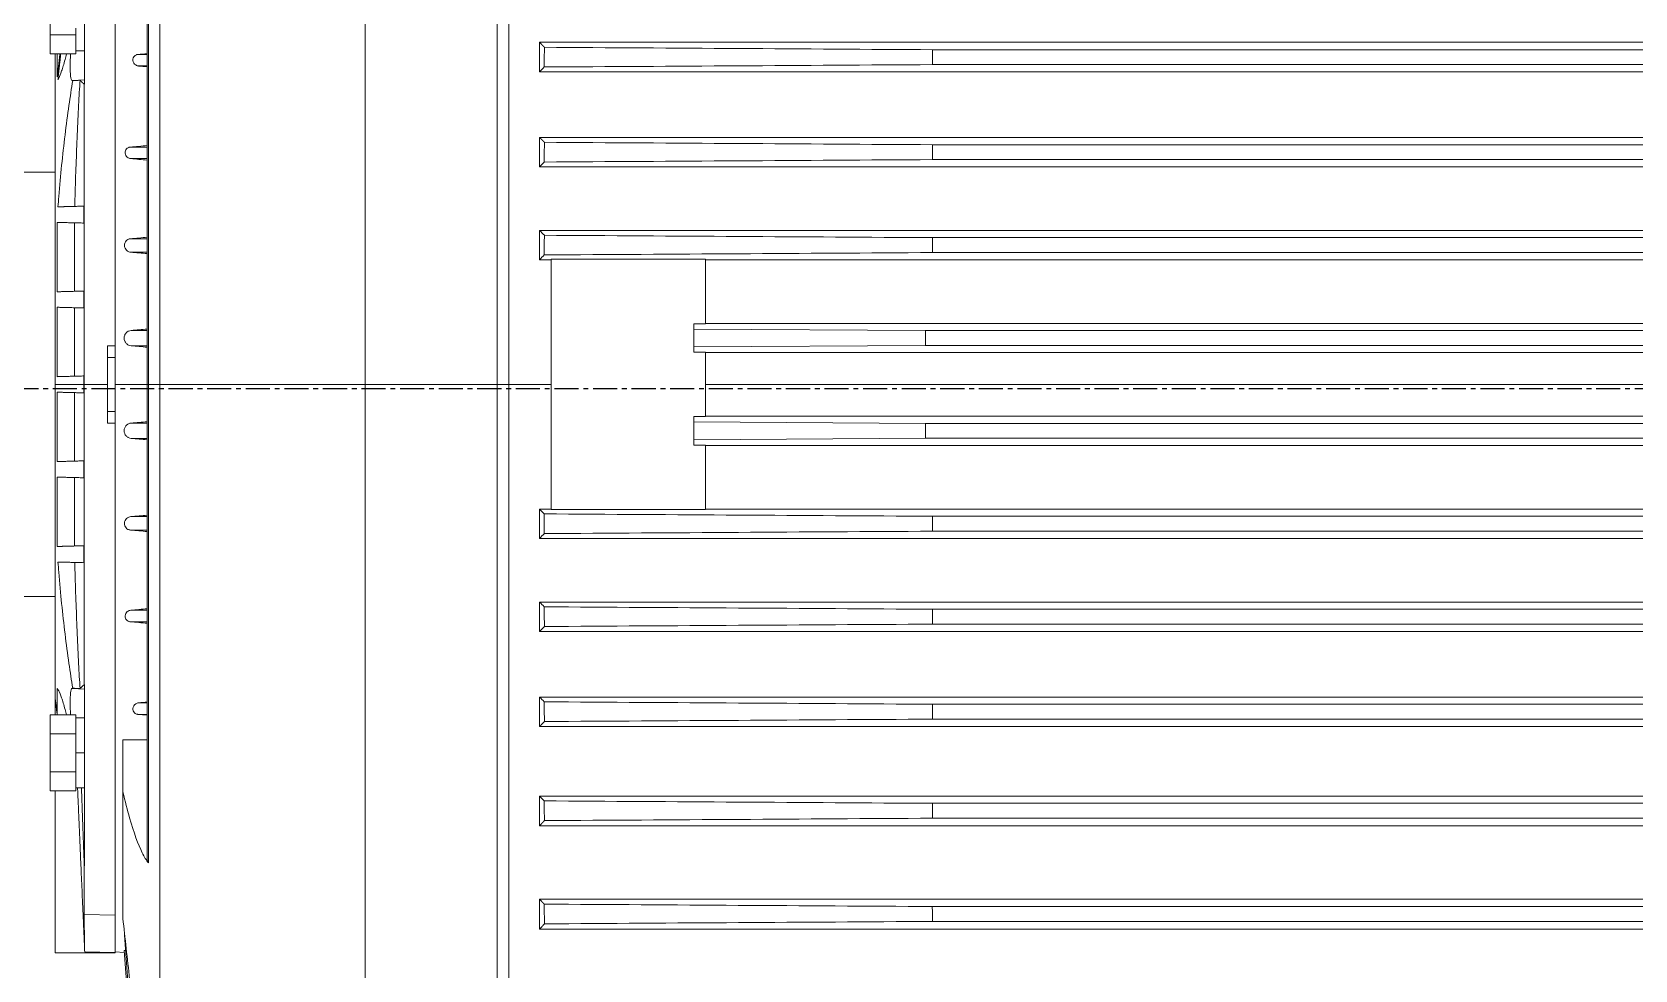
# Model space of a CAD drawing. Header units: millimetres. Extents: x -2122 to 22797, y 3569 to 89276.
# Drawn here: x 10683.4 to 11098.9, y 17540.6 to 17783.6 of the extents above; entities that cross this region are included whole.
import ezdxf

# ---------------------------------------------------------------- set-up
doc = ezdxf.new("R2010")
doc.units = ezdxf.units.MM
doc.header["$LTSCALE"] = 20
doc.linetypes.add('CENTER', pattern=[2, 1.25, -0.25, 0.25, -0.25])
doc.layers.add('IA-EJES', color=4, linetype='CENTER')
doc.layers.add('IA-TRAZ', color=8, linetype='Continuous', lineweight=5)

# ---------------------------------------------------------------- blocks, each defined once
blk = doc.blocks.new('A$C3179e9da')
at = {"color": 0, "linetype": 'Continuous', "lineweight": 0}
for p, q in [((-1223.51, -31630.05), (-1223.51, -31365.6)), ((-1226.66, -31401.31), (-1232.72, -31483.34)), ((-1226.48, -31406.2), (-1232.65, -31487.31)), ((-1170.25, -31630.05), (-1170.25, -31464.23)), ((-1136.06, -31630.05), (-1136.06, -31463.96)), ((-1133.06, -31463.96), (-1133.06, -31630.05)), ((-1235.06, -31482.8), (-1250.56, -31482.8)), ((-1250.56, -31524.78), (-1250.56, -31482.8)), ((-1242.95, -31483.06), (-1235.06, -31482.84)), ((-1235.06, -31482.84), (-1235.06, -31482.8)), ((-1235.06, -31483.05), (-1232.68, -31482.84)), ((-1235.06, -31482.84), (-1235.06, -31492.55)), ((-1125.06, -31496.67), (-1125.06, -31488.87)), ((-1125.06, -31488.87), (-291.06, -31488.87)), ((-1243.06, -31492.74), (-1235.06, -31492.55)), ((-1243.06, -31505.31), (-1243.06, -31492.74)), ((-1235.06, -31620.05), (-1235.06, -31492.55)), ((-1233.06, -31491.69), (-1233.06, -31524.49)), ((-1023.22, -31490.9), (-392.9, -31490.9)), ((-1125.06, -31496.67), (-291.06, -31496.67)), ((-1023.27, -31494.77), (-392.85, -31494.77)), ((-1243.01, -31505.31), (-1243.06, -31505.31)), ((-1243.01, -31505.31), (-1243.01, -31552.28)), ((-1226.45, -31630.05), (-1226.45, -31506.13)), ((-1226.73, -31630.05), (-1226.73, -31506.89)), ((-1125.06, -31523.39), (-1125.06, -31515.67)), ((-1125.06, -31515.67), (-291.06, -31515.67)), ((-1023.21, -31517.65), (-392.91, -31517.65)), ((-1023.25, -31521.51), (-392.87, -31521.51)), ((-1251.91, -31524.78), (-1245.21, -31524.78)), ((-1251.91, -31529.68), (-1251.91, -31524.78)), ((-1245.21, -31525.68), (-1245.21, -31524.78)), ((-1245.21, -31525.54), (-1243.01, -31525.54)), ((-1245.21, -31525.68), (-1245.21, -31528.78)), ((-1233.06, -31538), (-1233.06, -31524.49)), ((-1125.06, -31523.39), (-291.06, -31523.39)), ((-1251.91, -31529.68), (-1245.21, -31529.68)), ((-1251.91, -31539.5), (-1251.91, -31529.68)), ((-1245.21, -31529.68), (-1245.21, -31528.78)), ((-1245.21, -31531.48), (-1245.21, -31529.68)), ((-1245.21, -31531.48), (-1245.21, -31534.59)), ((-1245.21, -31534.59), (-1243.01, -31534.59)), ((-1245.21, -31534.59), (-1245.21, -31537.7)), ((-1251.91, -31539.5), (-1245.21, -31539.5)), ((-1251.91, -31544.41), (-1251.91, -31539.5)), ((-1245.21, -31539.5), (-1245.21, -31537.7)), ((-1245.21, -31540.4), (-1245.21, -31539.5)), ((-1245.21, -31540.4), (-1245.21, -31543.51)), ((-1245.21, -31544.41), (-1245.21, -31543.51)), ((-1245.21, -31543.64), (-1243.01, -31543.64)), ((-1125.06, -31549.04), (-1125.06, -31541.39)), ((-1125.06, -31541.39), (-291.06, -31541.39)), ((-1023.2, -31543.32), (-392.91, -31543.32)), ((-1251.91, -31544.41), (-1245.21, -31544.41)), ((-1250.56, -31548.47), (-1250.56, -31544.41)), ((-1250.05, -31551.22), (-1250.05, -31544.41)), ((-1226.73, -31544.56), (-1229.16, -31544.56)), ((-1226.73, -31547.54), (-1228.97, -31547.54)), ((-1023.24, -31547.18), (-392.88, -31547.18)), ((-1250.56, -31630.05), (-1250.56, -31548.47)), ((-1243.01, -31551.12), (-1246.22, -31551.28)), ((-1125.06, -31549.04), (-291.06, -31549.04)), ((-1243.06, -31630.05), (-1243.06, -31552.28)), ((-1243.06, -31552.28), (-1243.01, -31552.28)), ((-1226.73, -31568.56), (-1231.14, -31568.56)), ((-1125.06, -31573.65), (-1125.06, -31566.04)), ((-1125.06, -31566.04), (-291.06, -31566.04)), ((-1023.2, -31567.94), (-392.91, -31567.94)), ((-1226.73, -31571.54), (-1231.03, -31571.54)), ((-1023.23, -31571.8), (-392.89, -31571.8)), ((-1250.56, -31575.08), (-1276.06, -31575.08)), ((-1125.06, -31573.65), (-291.06, -31573.65)), ((-1243.13, -31588.25), (-1243.13, -31583.86)), ((-1250.05, -31606.04), (-1250.05, -31588.06)), ((-1245.56, -31605.92), (-1245.56, -31588.18)), ((-1226.73, -31592.31), (-1231.07, -31592.31)), ((-1125.06, -31597.73), (-1125.06, -31590.15)), ((-1125.06, -31590.15), (-291.06, -31590.15)), ((-1023.2, -31592.02), (-392.91, -31592.02)), ((-1226.73, -31595.79), (-1231, -31595.79)), ((-1122.06, -31597.6), (-1082.06, -31597.6)), ((-1122.06, -31662.5), (-1122.06, -31597.6)), ((-1082.06, -31597.6), (-1082.06, -31614.31)), ((-1023.22, -31595.88), (-392.9, -31595.88)), ((-1125.06, -31597.73), (-1122.06, -31597.73)), ((-1082.06, -31597.73), (-334.06, -31597.73)), ((-1243.13, -31610.25), (-1243.13, -31605.86)), ((-1250.05, -31628.04), (-1250.05, -31610.06)), ((-1245.56, -31627.92), (-1245.56, -31610.18)), ((-1082.06, -31614.23), (-334.06, -31614.23)), ((-1226.73, -31616.06), (-1230.9, -31616.06)), ((-1082.06, -31614.31), (-1085.06, -31614.31)), ((-1085.06, -31614.31), (-1085.06, -31615.72)), ((-1085.06, -31615.72), (-1025.06, -31616.09)), ((-1085.06, -31620.32), (-1085.06, -31615.72)), ((-1025.06, -31616.09), (-391.06, -31616.09)), ((-1025.06, -31616.09), (-1025.06, -31619.95)), ((-1237.06, -31630.05), (-1237.06, -31620.05)), ((-1237.06, -31620.05), (-1235.06, -31620.05)), ((-1235.06, -31630.05), (-1235.06, -31620.05)), ((-1226.73, -31620.04), (-1230.87, -31620.04)), ((-1025.06, -31619.95), (-1085.06, -31620.32)), ((-1085.06, -31620.32), (-1085.06, -31621.73)), ((-1085.06, -31621.73), (-1082.06, -31621.73)), ((-1082.06, -31621.73), (-1082.06, -31638.37)), ((-1082.06, -31621.8), (-334.06, -31621.8)), ((-1025.06, -31619.95), (-391.06, -31619.95)), ((-1237.06, -31623.05), (-1235.06, -31623.05)), ((-1250.56, -31715.69), (-1250.56, -31630.05)), ((-1250.56, -31630.05), (-1243.13, -31630.05)), ((-1243.13, -31630.05), (-1243.13, -31627.86)), ((-1243.13, -31630.05), (-1243.06, -31630.05)), ((-1243.13, -31632.25), (-1243.13, -31630.05)), ((-1243.06, -31630.05), (-1237.06, -31630.05)), ((-1243.06, -31707.82), (-1243.06, -31630.05)), ((-1237.06, -31640.05), (-1237.06, -31630.05)), ((-1235.06, -31640.05), (-1235.06, -31630.05)), ((-1235.06, -31630.05), (-1226.73, -31630.05)), ((-1226.45, -31630.05), (-1226.73, -31630.05)), ((-1226.73, -31753.21), (-1226.73, -31630.05)), ((-1226.45, -31630.05), (-1223.51, -31630.05)), ((-1226.45, -31753.97), (-1226.45, -31630.05)), ((-1170.25, -31630.05), (-1223.51, -31630.05)), ((-1223.51, -31749.28), (-1223.51, -31630.05)), ((-1170.25, -31630.05), (-1136.06, -31630.05)), ((-1170.25, -31795.87), (-1170.25, -31630.05)), ((-1133.06, -31630.05), (-1136.06, -31630.05)), ((-1136.06, -31743.32), (-1136.06, -31630.05)), ((-1133.06, -31630.05), (-1122.06, -31630.05)), ((-1133.06, -31630.05), (-1133.06, -31742.37)), ((-1082.06, -31630.05), (-334.06, -31630.05)), ((-1250.05, -31650.04), (-1250.05, -31632.06)), ((-1245.56, -31649.92), (-1245.56, -31632.18)), ((-1237.06, -31637.05), (-1235.06, -31637.05)), ((-1082.06, -31638.37), (-1085.06, -31638.37)), ((-1085.06, -31638.37), (-1085.06, -31639.78)), ((-1082.06, -31638.3), (-334.06, -31638.3)), ((-1235.06, -31640.05), (-1237.06, -31640.05)), ((-1235.06, -31777.26), (-1235.06, -31640.05)), ((-1226.73, -31640.06), (-1230.87, -31640.06)), ((-1085.06, -31639.78), (-1025.06, -31640.15)), ((-1085.06, -31644.38), (-1085.06, -31639.78)), ((-1025.06, -31640.15), (-391.06, -31640.15)), ((-1025.06, -31640.15), (-1025.06, -31644.01)), ((-1226.73, -31644.04), (-1230.9, -31644.04)), ((-1025.06, -31644.01), (-1085.06, -31644.38)), ((-1085.06, -31644.38), (-1085.06, -31645.79)), ((-1085.06, -31645.79), (-1082.06, -31645.79)), ((-1082.06, -31645.79), (-1082.06, -31662.5)), ((-1082.06, -31645.87), (-334.06, -31645.87)), ((-1025.06, -31644.01), (-391.06, -31644.01)), ((-1243.13, -31654.25), (-1243.13, -31649.86)), ((-1250.05, -31672.04), (-1250.05, -31654.06)), ((-1245.56, -31671.92), (-1245.56, -31654.18)), ((-1125.06, -31669.95), (-1125.06, -31662.37)), ((-1125.06, -31662.37), (-1122.06, -31662.37)), ((-1082.06, -31662.5), (-1122.06, -31662.5)), ((-1082.06, -31662.37), (-334.06, -31662.37)), ((-1226.73, -31667.79), (-1231.07, -31667.79)), ((-1226.73, -31664.31), (-1231, -31664.31)), ((-1023.22, -31664.22), (-392.9, -31664.22)), ((-1023.2, -31668.08), (-392.91, -31668.08)), ((-1243.13, -31676.25), (-1243.13, -31671.86)), ((-1125.06, -31669.95), (-291.06, -31669.95)), ((-1250.56, -31685.03), (-1276.06, -31685.03)), ((-1226.73, -31688.56), (-1231.03, -31688.56)), ((-1125.06, -31694.06), (-1125.06, -31686.45)), ((-1125.06, -31686.45), (-291.06, -31686.45)), ((-1023.23, -31688.3), (-392.89, -31688.3)), ((-1226.73, -31691.54), (-1231.14, -31691.54)), ((-1023.2, -31692.16), (-392.91, -31692.16)), ((-1125.06, -31694.06), (-291.06, -31694.06)), ((-1250.05, -31715.69), (-1250.05, -31709.76)), ((-1243.01, -31708.98), (-1246.22, -31708.82)), ((-1243.01, -31707.82), (-1243.06, -31707.82)), ((-1243.01, -31754.79), (-1243.01, -31707.82)), ((-1226.73, -31712.56), (-1228.97, -31712.56)), ((-1125.06, -31718.71), (-1125.06, -31711.06)), ((-1125.06, -31711.06), (-291.06, -31711.06)), ((-1023.24, -31712.92), (-392.88, -31712.92)), ((-1251.91, -31715.69), (-1245.21, -31715.69)), ((-1251.91, -31720.6), (-1251.91, -31715.69)), ((-1245.21, -31716.6), (-1245.21, -31715.69)), ((-1245.21, -31716.46), (-1243.01, -31716.46)), ((-1245.21, -31716.6), (-1245.21, -31719.7)), ((-1226.73, -31715.54), (-1229.16, -31715.54)), ((-1023.21, -31716.78), (-392.91, -31716.78)), ((-1251.91, -31720.6), (-1245.21, -31720.6)), ((-1251.91, -31730.42), (-1251.91, -31720.6)), ((-1245.21, -31720.6), (-1245.21, -31719.7)), ((-1245.21, -31722.4), (-1245.21, -31720.6)), ((-1125.06, -31718.71), (-291.06, -31718.71))]:
    blk.add_line(p, q, dxfattribs=at)
at = {"color": 0, "linetype": 'Continuous', "lineweight": 0, "extrusion": (0, 0, -1)}
for centre, major_axis, ratio, start_param, end_param in [((-1372.3, -31683.65), (-1755.56, -25.22), 0.082075, 1.651372, 1.654991), ((8360.2, -31630.5), (-0.73, 9855.88), 0.962278, -1.567275, -1.566758), ((8360.11, -31629.6), (0.73, 9855.77), 0.962279, -1.574835, -1.574317), ((-173.12, -31539.14), (-8105.15, -709.11), 0.007023, -1.439821, -1.439286), ((-444.33, -31606.19), (-4894.98, -428.26), 0.007747, -1.409593, -1.409129)]:
    blk.add_ellipse(centre, major_axis=major_axis, ratio=ratio, start_param=start_param, end_param=end_param, dxfattribs=at)
at = {"color": 0, "linetype": 'Continuous', "lineweight": 0}
for centre, major_axis, ratio, start_param, end_param in [((-444.33, -31653.91), (-4894.98, 428.26), 0.007747, -1.409593, -1.409129), ((912.46, -31431.26), (-2167.86, -113.68), 0.034852, 0.090211, 0.091044), ((-1701.63, -31786.51), (-6063.69, -317.98), 0.034852, -1.648139, -1.647826), ((-173.12, -31720.96), (-8105.15, 709.11), 0.007023, -1.439821, -1.439286), ((912.46, -31828.84), (-2167.86, 113.68), 0.034852, -0.091044, -0.090211), ((-1701.63, -31473.59), (6063.69, -317.98), 0.034852, -1.493767, -1.493454)]:
    blk.add_ellipse(centre, major_axis=major_axis, ratio=ratio, start_param=start_param, end_param=end_param, dxfattribs=at)
for points, knots in [([(-1233.06, -31491.69), (-1232.47, -31486.55), (-1231.89, -31481.28), (-1230.19, -31465.66), (-1229.1, -31455.07), (-1227.5, -31439.03), (-1226.97, -31433.57), (-1226.45, -31428.17)], [-98.866747, -98.866747, -98.866747, -98.866747, -97.259392, -97.259392, -94.180807, -94.180807, -92.594699, -92.594699, -92.594699, -92.594699]), ([(-1232.72, -31483.34), (-1232.72, -31483.36), (-1232.68, -31483.37), (-1232.52, -31483.39), (-1232.44, -31483.4), (-1232.35, -31483.4)], [0.3006018, 0.3006018, 0.3006018, 0.3006018, 0.3763462, 0.3763462, 0.4259566, 0.4259566, 0.4259566, 0.4259566]), ([(-1123.79, -31490.28), (-1107.03, -31490.39), (-1090.27, -31490.49), (-1056.74, -31490.7), (-1039.98, -31490.8), (-1023.22, -31490.9)], [0, 0, 0, 0, 5.106769, 5.106769, 10.213538, 10.213538, 10.213538, 10.213538]), ([(-1023.27, -31494.77), (-1040.04, -31494.87), (-1056.8, -31494.97), (-1090.33, -31495.18), (-1107.1, -31495.28), (-1123.86, -31495.39)], [0.000006, 0.000006, 0.000006, 0.000006, 5.10734, 5.10734, 10.214723, 10.214723, 10.214723, 10.214723]), ([(-1226.45, -31506.13), (-1226.97, -31506.76), (-1227.5, -31507.61), (-1229.1, -31510.83), (-1230.19, -31513.86), (-1231.89, -31519.77), (-1232.47, -31522.03), (-1233.06, -31524.49)], [-16.425572, -16.425572, -16.425572, -16.425572, -14.839465, -14.839465, -11.76088, -11.76088, -10.153525, -10.153525, -10.153525, -10.153525]), ([(-1226.73, -31506.89), (-1226.73, -31506.7), (-1226.69, -31506.52), (-1226.56, -31506.28), (-1226.51, -31506.2), (-1226.45, -31506.13)], [-8.4750219, -8.4750219, -8.4750219, -8.4750219, -8.0930521, -8.0930521, -7.9028118, -7.9028118, -7.9028118, -7.9028118]), ([(-1123.8, -31517.03), (-1107.03, -31517.13), (-1090.27, -31517.24), (-1056.74, -31517.44), (-1039.97, -31517.55), (-1023.21, -31517.65)], [0, 0, 0, 0, 5.107404, 5.107404, 10.214808, 10.214808, 10.214808, 10.214808]), ([(-1023.25, -31521.51), (-1040.02, -31521.62), (-1056.79, -31521.72), (-1090.32, -31521.93), (-1107.09, -31522.03), (-1123.86, -31522.13)], [0.000006, 0.000006, 0.000006, 0.000006, 5.107832, 5.107832, 10.21571, 10.21571, 10.21571, 10.21571]), ([(-1123.81, -31542.7), (-1107.04, -31542.8), (-1090.27, -31542.91), (-1056.74, -31543.11), (-1039.97, -31543.22), (-1023.2, -31543.32)], [0, 0, 0, 0, 5.107914, 5.107914, 10.215827, 10.215827, 10.215827, 10.215827]), ([(-1247.67, -31544.41), (-1247.8, -31544.92), (-1247.92, -31545.4), (-1248.36, -31547.05), (-1248.66, -31548.05), (-1249.18, -31549.6), (-1249.44, -31550.23), (-1249.81, -31550.91), (-1249.93, -31551.1), (-1250.05, -31551.22)], [2.147866, 2.147866, 2.147866, 2.147866, 2.454645, 2.454645, 3.27286, 3.27286, 4.082567, 4.082567, 4.559421, 4.559421, 4.559421, 4.559421]), ([(-1246.63, -31544.41), (-1246.68, -31545.55), (-1246.71, -31546.59), (-1246.71, -31548.54), (-1246.67, -31549.5), (-1246.51, -31550.83), (-1246.39, -31551.2), (-1246.24, -31551.28), (-1246.23, -31551.28), (-1246.22, -31551.28)], [-2.216124, -2.216124, -2.216124, -2.216124, -1.849353, -1.849353, -1.38835, -1.38835, -0.927348, -0.927348, -0.900327, -0.900327, -0.900327, -0.900327]), ([(-1228.97, -31547.54), (-1229.09, -31547.53), (-1229.22, -31547.51), (-1229.48, -31547.42), (-1229.61, -31547.35), (-1229.93, -31547.14), (-1230.09, -31546.97), (-1230.33, -31546.58), (-1230.41, -31546.35), (-1230.46, -31545.9), (-1230.44, -31545.67), (-1230.29, -31545.28), (-1230.19, -31545.11), (-1229.94, -31544.86), (-1229.81, -31544.77), (-1229.58, -31544.65), (-1229.49, -31544.62), (-1229.32, -31544.58), (-1229.24, -31544.56), (-1229.16, -31544.56)], [0, 0, 0, 0, 0.038261, 0.038261, 0.0869695, 0.0869695, 0.1644445, 0.1644445, 0.2497114, 0.2497114, 0.3314216, 0.3314216, 0.39639, 0.39639, 0.44705, 0.44705, 0.4755855, 0.4755855, 0.5004736, 0.5004736, 0.5004736, 0.5004736]), ([(-1023.24, -31547.18), (-1040.01, -31547.29), (-1056.77, -31547.39), (-1090.31, -31547.6), (-1107.08, -31547.7), (-1123.85, -31547.8)], [0.000006, 0.000006, 0.000006, 0.000006, 5.10817, 5.10817, 10.216389, 10.216389, 10.216389, 10.216389]), ([(-1249.88, -31584.03), (-1249.81, -31583.15), (-1249.74, -31582.27), (-1249.44, -31578.57), (-1249.18, -31575.84), (-1248.66, -31570.66), (-1248.36, -31568.01), (-1247.72, -31562.79), (-1247.38, -31560.22), (-1246.71, -31555.51), (-1246.38, -31553.35), (-1246.06, -31551.34)], [8.690281, 8.690281, 8.690281, 8.690281, 8.940806, 8.940806, 9.750513, 9.750513, 10.568728, 10.568728, 11.386943, 11.386943, 12.141984, 12.141984, 12.141984, 12.141984]), ([(-1245.53, -31583.92), (-1245.5, -31583.04), (-1245.48, -31582.16), (-1245.37, -31578.46), (-1245.28, -31575.71), (-1245.09, -31570.53), (-1244.98, -31567.89), (-1244.76, -31562.68), (-1244.64, -31560.12), (-1244.4, -31555.42), (-1244.28, -31553.26), (-1244.16, -31551.24)], [8.673313, 8.673313, 8.673313, 8.673313, 8.92217, 8.92217, 9.73294, 9.73294, 10.544635, 10.544635, 11.35633, 11.35633, 12.107307, 12.107307, 12.107307, 12.107307]), ([(-1231.03, -31571.54), (-1231.18, -31571.53), (-1231.31, -31571.5), (-1231.62, -31571.39), (-1231.77, -31571.3), (-1232.06, -31571.05), (-1232.2, -31570.88), (-1232.39, -31570.51), (-1232.45, -31570.31), (-1232.48, -31569.89), (-1232.45, -31569.68), (-1232.31, -31569.31), (-1232.21, -31569.15), (-1231.97, -31568.89), (-1231.84, -31568.79), (-1231.59, -31568.67), (-1231.5, -31568.63), (-1231.32, -31568.58), (-1231.23, -31568.56), (-1231.14, -31568.56)], [0, 0, 0, 0, 0.0435568, 0.0435568, 0.0990653, 0.0990653, 0.1659121, 0.1659121, 0.2351603, 0.2351603, 0.3034558, 0.3034558, 0.3624167, 0.3624167, 0.4136599, 0.4136599, 0.4443515, 0.4443515, 0.4709929, 0.4709929, 0.4709929, 0.4709929]), ([(-1123.81, -31567.32), (-1107.04, -31567.42), (-1090.28, -31567.53), (-1056.74, -31567.73), (-1039.97, -31567.84), (-1023.2, -31567.94)], [0, 0, 0, 0, 5.108258, 5.108258, 10.216517, 10.216517, 10.216517, 10.216517]), ([(-1023.23, -31571.8), (-1040, -31571.9), (-1056.77, -31572.01), (-1090.3, -31572.21), (-1107.07, -31572.32), (-1123.84, -31572.42)], [0.000006, 0.000006, 0.000006, 0.000006, 5.108381, 5.108381, 10.216814, 10.216814, 10.216814, 10.216814]), ([(-1231, -31595.79), (-1231.19, -31595.78), (-1231.38, -31595.73), (-1231.75, -31595.57), (-1231.94, -31595.45), (-1232.26, -31595.14), (-1232.39, -31594.96), (-1232.58, -31594.54), (-1232.64, -31594.31), (-1232.65, -31593.85), (-1232.62, -31593.62), (-1232.46, -31593.21), (-1232.35, -31593.02), (-1232.07, -31592.72), (-1231.91, -31592.59), (-1231.62, -31592.44), (-1231.5, -31592.4), (-1231.28, -31592.34), (-1231.18, -31592.32), (-1231.07, -31592.31)], [0, 0, 0, 0, 0.0570316, 0.0570316, 0.1239187, 0.1239187, 0.1942486, 0.1942486, 0.2658235, 0.2658235, 0.3367718, 0.3367718, 0.4019591, 0.4019591, 0.462686, 0.462686, 0.4996676, 0.4996676, 0.5316829, 0.5316829, 0.5316829, 0.5316829]), ([(-1123.82, -31591.4), (-1107.05, -31591.51), (-1090.28, -31591.61), (-1056.74, -31591.82), (-1039.97, -31591.92), (-1023.2, -31592.02)], [0, 0, 0, 0, 5.108496, 5.108496, 10.216992, 10.216992, 10.216992, 10.216992]), ([(-1023.22, -31595.88), (-1039.99, -31595.99), (-1056.76, -31596.09), (-1090.3, -31596.3), (-1107.07, -31596.4), (-1123.84, -31596.5)], [0.000007, 0.000007, 0.000007, 0.000007, 5.108587, 5.108587, 10.21723, 10.21723, 10.21723, 10.21723]), ([(-1230.87, -31620.04), (-1231.11, -31620.02), (-1231.35, -31619.96), (-1231.79, -31619.75), (-1231.99, -31619.61), (-1232.33, -31619.25), (-1232.47, -31619.04), (-1232.66, -31618.57), (-1232.72, -31618.32), (-1232.72, -31617.81), (-1232.68, -31617.55), (-1232.49, -31617.09), (-1232.36, -31616.88), (-1232.04, -31616.52), (-1231.85, -31616.38), (-1231.41, -31616.15), (-1231.15, -31616.08), (-1230.9, -31616.06)], [0, 0, 0, 0, 0.073254, 0.073254, 0.1466204, 0.1466204, 0.2220951, 0.2220951, 0.2993313, 0.2993313, 0.3763462, 0.3763462, 0.4499449, 0.4499449, 0.5209651, 0.5209651, 0.598949, 0.598949, 0.598949, 0.598949]), ([(-1230.87, -31640.06), (-1231.11, -31640.08), (-1231.35, -31640.14), (-1231.79, -31640.35), (-1231.99, -31640.5), (-1232.33, -31640.85), (-1232.47, -31641.06), (-1232.66, -31641.53), (-1232.72, -31641.78), (-1232.72, -31642.29), (-1232.68, -31642.55), (-1232.49, -31643.01), (-1232.36, -31643.22), (-1232.04, -31643.58), (-1231.85, -31643.72), (-1231.41, -31643.95), (-1231.15, -31644.02), (-1230.9, -31644.04)], [0, 0, 0, 0, 0.073254, 0.073254, 0.1466204, 0.1466204, 0.2220951, 0.2220951, 0.2993313, 0.2993313, 0.3763462, 0.3763462, 0.4499449, 0.4499449, 0.5209651, 0.5209651, 0.598949, 0.598949, 0.598949, 0.598949]), ([(-1123.84, -31663.6), (-1107.07, -31663.7), (-1090.3, -31663.8), (-1056.76, -31664.01), (-1039.99, -31664.11), (-1023.22, -31664.22)], [0, 0, 0, 0, 5.108654, 5.108654, 10.217308, 10.217308, 10.217308, 10.217308]), ([(-1231, -31664.31), (-1231.19, -31664.32), (-1231.38, -31664.37), (-1231.75, -31664.53), (-1231.94, -31664.65), (-1232.26, -31664.96), (-1232.39, -31665.14), (-1232.58, -31665.56), (-1232.64, -31665.79), (-1232.65, -31666.25), (-1232.62, -31666.48), (-1232.46, -31666.89), (-1232.35, -31667.08), (-1232.07, -31667.39), (-1231.91, -31667.51), (-1231.62, -31667.66), (-1231.5, -31667.7), (-1231.28, -31667.77), (-1231.18, -31667.78), (-1231.07, -31667.79)], [0, 0, 0, 0, 0.0570316, 0.0570316, 0.1239187, 0.1239187, 0.1942486, 0.1942486, 0.2658235, 0.2658235, 0.3367718, 0.3367718, 0.4019591, 0.4019591, 0.462686, 0.462686, 0.4996676, 0.4996676, 0.5316829, 0.5316829, 0.5316829, 0.5316829]), ([(-1023.2, -31668.08), (-1039.97, -31668.18), (-1056.74, -31668.29), (-1090.28, -31668.49), (-1107.05, -31668.6), (-1123.82, -31668.7)], [0.000009, 0.000009, 0.000009, 0.000009, 5.108408, 5.108408, 10.21689, 10.21689, 10.21689, 10.21689]), ([(-1246.06, -31708.76), (-1246.38, -31706.75), (-1246.71, -31704.59), (-1247.38, -31699.88), (-1247.72, -31697.31), (-1248.36, -31692.09), (-1248.66, -31689.44), (-1249.18, -31684.27), (-1249.44, -31681.53), (-1249.74, -31677.84), (-1249.81, -31676.95), (-1249.88, -31676.07)], [0.881389, 0.881389, 0.881389, 0.881389, 1.63643, 1.63643, 2.454645, 2.454645, 3.27286, 3.27286, 4.082567, 4.082567, 4.333092, 4.333092, 4.333092, 4.333092]), ([(-1244.16, -31708.86), (-1244.28, -31706.85), (-1244.4, -31704.68), (-1244.64, -31699.98), (-1244.76, -31697.42), (-1244.98, -31692.21), (-1245.09, -31689.57), (-1245.28, -31684.39), (-1245.37, -31681.64), (-1245.48, -31677.94), (-1245.5, -31677.07), (-1245.53, -31676.18)], [0.872413, 0.872413, 0.872413, 0.872413, 1.62339, 1.62339, 2.435085, 2.435085, 3.24678, 3.24678, 4.05755, 4.05755, 4.306406, 4.306406, 4.306406, 4.306406]), ([(-1231.03, -31688.56), (-1231.18, -31688.57), (-1231.31, -31688.6), (-1231.62, -31688.71), (-1231.77, -31688.81), (-1232.06, -31689.05), (-1232.2, -31689.22), (-1232.39, -31689.59), (-1232.45, -31689.79), (-1232.48, -31690.21), (-1232.45, -31690.42), (-1232.31, -31690.79), (-1232.21, -31690.95), (-1231.97, -31691.21), (-1231.84, -31691.31), (-1231.59, -31691.44), (-1231.5, -31691.47), (-1231.32, -31691.52), (-1231.23, -31691.54), (-1231.14, -31691.54)], [0, 0, 0, 0, 0.0435568, 0.0435568, 0.0990653, 0.0990653, 0.1659121, 0.1659121, 0.2351603, 0.2351603, 0.3034558, 0.3034558, 0.3624167, 0.3624167, 0.4136599, 0.4136599, 0.4443515, 0.4443515, 0.4709929, 0.4709929, 0.4709929, 0.4709929]), ([(-1123.84, -31687.68), (-1107.07, -31687.78), (-1090.3, -31687.89), (-1056.76, -31688.09), (-1040, -31688.2), (-1023.23, -31688.3)], [0, 0, 0, 0, 5.108439, 5.108439, 10.216878, 10.216878, 10.216878, 10.216878]), ([(-1023.2, -31692.16), (-1039.97, -31692.27), (-1056.74, -31692.37), (-1090.28, -31692.58), (-1107.04, -31692.68), (-1123.81, -31692.78)], [0.00001, 0.00001, 0.00001, 0.00001, 5.108213, 5.108213, 10.216409, 10.216409, 10.216409, 10.216409]), ([(-1249.88, -31709.1), (-1249.81, -31709.19), (-1249.74, -31709.31), (-1249.44, -31709.87), (-1249.18, -31710.5), (-1248.66, -31712.06), (-1248.36, -31713.05), (-1247.92, -31714.7), (-1247.8, -31715.19), (-1247.67, -31715.69)], [8.690281, 8.690281, 8.690281, 8.690281, 8.940806, 8.940806, 9.750513, 9.750513, 10.568728, 10.568728, 10.875507, 10.875507, 10.875507, 10.875507]), ([(-1246.22, -31708.82), (-1246.23, -31708.82), (-1246.24, -31708.82), (-1246.39, -31708.91), (-1246.51, -31709.27), (-1246.67, -31710.6), (-1246.71, -31711.56), (-1246.71, -31713.51), (-1246.68, -31714.55), (-1246.63, -31715.69)], [-2.798379, -2.798379, -2.798379, -2.798379, -2.771358, -2.771358, -2.310356, -2.310356, -1.849353, -1.849353, -1.482582, -1.482582, -1.482582, -1.482582]), ([(-1228.97, -31712.56), (-1229.09, -31712.57), (-1229.22, -31712.59), (-1229.48, -31712.68), (-1229.61, -31712.75), (-1229.93, -31712.96), (-1230.09, -31713.13), (-1230.33, -31713.52), (-1230.41, -31713.75), (-1230.46, -31714.2), (-1230.44, -31714.43), (-1230.29, -31714.82), (-1230.19, -31714.99), (-1229.94, -31715.24), (-1229.81, -31715.33), (-1229.58, -31715.45), (-1229.49, -31715.48), (-1229.32, -31715.52), (-1229.24, -31715.54), (-1229.16, -31715.54)], [0, 0, 0, 0, 0.038261, 0.038261, 0.0869695, 0.0869695, 0.1644445, 0.1644445, 0.2497114, 0.2497114, 0.3314216, 0.3314216, 0.39639, 0.39639, 0.44705, 0.44705, 0.4755855, 0.4755855, 0.5004736, 0.5004736, 0.5004736, 0.5004736]), ([(-1123.85, -31712.3), (-1107.08, -31712.4), (-1090.31, -31712.5), (-1056.77, -31712.71), (-1040.01, -31712.81), (-1023.24, -31712.92)], [0, 0, 0, 0, 5.108227, 5.108227, 10.216453, 10.216453, 10.216453, 10.216453]), ([(-1023.21, -31716.78), (-1039.97, -31716.88), (-1056.74, -31716.99), (-1090.27, -31717.19), (-1107.04, -31717.3), (-1123.81, -31717.4)], [0.00001, 0.00001, 0.00001, 0.00001, 5.107817, 5.107817, 10.215714, 10.215714, 10.215714, 10.215714])]:
    blk.add_open_spline(points, degree=3, knots=knots, dxfattribs=at)
for points, weights in [([(-1242.95, -31483.06), (-1244.03, -31507.73), (-1244.8, -31525.54)], [1.10688141585, 1.28296271299, 1.4465826597]), ([(-1242.95, -31483.06), (-1243.06, -31487.94), (-1243.06, -31492.74)], [1.06364215853, 1.07261768594, 1.07262862751]), ([(-1125.06, -31488.87), (-1124.47, -31489.54), (-1123.79, -31490.28)], [1.1168399849, 1.07781489641, 1.03628107644]), ([(-1123.86, -31495.39), (-1124.5, -31496.06), (-1125.06, -31496.67)], [1.04274625989, 1.08437780775, 1.12419440465]), ([(-1243.06, -31505.31), (-1243.46, -31516.02), (-1243.79, -31525.54)], [1.09273558553, 1.13703317936, 1.17681997605]), ([(-1125.06, -31515.67), (-1124.47, -31516.32), (-1123.8, -31517.03)], [1.12417338923, 1.08258497217, 1.03898421094]), ([(-1123.86, -31522.13), (-1124.49, -31522.79), (-1125.06, -31523.39)], [1.04517721408, 1.08966734277, 1.13271759528]), ([(-1125.06, -31541.39), (-1124.47, -31542.01), (-1123.81, -31542.7)], [1.13186363051, 1.08755835537, 1.04165968204]), ([(-1250.08, -31544.41), (-1250.32, -31546.48), (-1250.56, -31548.47)], [1.03391498553, 1.02947290302, 1.02450378908]), ([(-1244.16, -31551.24), (-1243.69, -31551.72), (-1243.06, -31552.28)], [1.22573041279, 1.1653041114, 1.09279132324]), ([(-1125.06, -31566.04), (-1124.47, -31566.65), (-1123.81, -31567.32)], [1.1399680584, 1.09275413173, 1.04432370582]), ([(-1243.13, -31583.86), (-1247.42, -31583.97), (-1249.88, -31584.03)], [1.0097875089, 1.05148570206, 1.02703000675]), ([(-1250.05, -31588.06), (-1247.53, -31588.13), (-1243.13, -31588.25)], [1.02398670599, 1.05088089907, 1.00948827975]), ([(-1243.13, -31605.86), (-1247.44, -31605.97), (-1250.05, -31606.04)], [1.00866391237, 1.04530876691, 1.02057939411]), ([(-1250.05, -31610.06), (-1247.43, -31610.13), (-1243.13, -31610.25)], [1.02015476917, 1.04456733464, 1.00854929074]), ([(-1243.13, -31627.86), (-1247.4, -31627.97), (-1250.05, -31628.04)], [1.0083175824, 1.04305196836, 1.01927740657]), ([(-1250.05, -31632.06), (-1247.4, -31632.13), (-1243.13, -31632.25)], [1.0192774102, 1.04305197607, 1.00831758376]), ([(-1243.13, -31649.86), (-1247.43, -31649.97), (-1250.05, -31650.04)], [1.00854929074, 1.04456733463, 1.02015476916]), ([(-1250.05, -31654.06), (-1247.44, -31654.13), (-1243.13, -31654.25)], [1.02057939411, 1.04530876691, 1.00866391237]), ([(-1243.13, -31671.86), (-1247.53, -31671.97), (-1250.05, -31672.04)], [1.00948827975, 1.05088089907, 1.02398670599]), ([(-1249.88, -31676.07), (-1247.42, -31676.13), (-1243.13, -31676.25)], [1.02703000675, 1.05148570206, 1.0097875089]), ([(-1123.81, -31692.78), (-1124.47, -31693.46), (-1125.06, -31694.06)], [1.04432370582, 1.09275413173, 1.1399680584]), ([(-1250.05, -31709.76), (-1249.73, -31712.64), (-1249.39, -31715.69)], [1.02398670599, 1.02730899245, 1.02958921596]), ([(-1249.16, -31715.69), (-1249.53, -31712.3), (-1249.88, -31709.1)], [1.03251491104, 1.0304008787, 1.02703000675]), ([(-1243.06, -31707.82), (-1243.69, -31708.38), (-1244.16, -31708.86)], [1.09279132324, 1.1653041114, 1.22573041279]), ([(-1123.81, -31717.4), (-1124.47, -31718.09), (-1125.06, -31718.71)], [1.04165968204, 1.08755835537, 1.13186363051])]:
    blk.add_rational_spline(points, weights, degree=2, dxfattribs=at)
for points in [[(-1232.65, -31487.31), (-1232.65, -31487.35), (-1232.63, -31487.4), (-1232.58, -31487.43)], [(-1123.86, -31495.39), (-1123.84, -31493.69), (-1123.82, -31491.99), (-1123.79, -31490.28)], [(-1023.22, -31490.9), (-1023.24, -31492.19), (-1023.25, -31493.48), (-1023.27, -31494.77)], [(-1123.86, -31522.13), (-1123.84, -31520.43), (-1123.82, -31518.73), (-1123.8, -31517.03)], [(-1023.21, -31517.65), (-1023.22, -31518.94), (-1023.24, -31520.23), (-1023.25, -31521.51)], [(-1123.85, -31547.8), (-1123.84, -31546.1), (-1123.82, -31544.4), (-1123.81, -31542.7)], [(-1023.2, -31543.32), (-1023.22, -31544.61), (-1023.23, -31545.9), (-1023.24, -31547.18)], [(-1229.16, -31544.56), (-1228.35, -31544.49), (-1227.54, -31544.42), (-1226.73, -31544.34)], [(-1123.85, -31547.8), (-1124.25, -31548.22), (-1124.66, -31548.63), (-1125.06, -31549.04)], [(-1231.14, -31568.56), (-1229.67, -31568.43), (-1228.2, -31568.3), (-1226.73, -31568.17)], [(-1123.84, -31572.42), (-1123.83, -31570.72), (-1123.82, -31569.02), (-1123.81, -31567.32)], [(-1023.2, -31567.94), (-1023.21, -31569.23), (-1023.22, -31570.51), (-1023.23, -31571.8)], [(-1123.84, -31572.42), (-1124.25, -31572.83), (-1124.65, -31573.24), (-1125.06, -31573.65)], [(-1231.07, -31592.31), (-1229.62, -31592.18), (-1228.18, -31592.06), (-1226.73, -31591.93)], [(-1125.06, -31590.15), (-1124.65, -31590.57), (-1124.23, -31590.98), (-1123.82, -31591.4)], [(-1023.2, -31592.02), (-1023.21, -31593.31), (-1023.21, -31594.6), (-1023.22, -31595.88)], [(-1226.73, -31596.16), (-1228.15, -31596.04), (-1229.58, -31595.92), (-1231, -31595.79)], [(-1123.84, -31596.5), (-1124.24, -31596.91), (-1124.65, -31597.32), (-1125.06, -31597.73)], [(-1230.9, -31616.06), (-1229.51, -31615.94), (-1228.12, -31615.82), (-1226.73, -31615.7)], [(-1226.73, -31620.4), (-1228.11, -31620.28), (-1229.49, -31620.16), (-1230.87, -31620.04)], [(-1226.73, -31639.7), (-1228.11, -31639.82), (-1229.49, -31639.94), (-1230.87, -31640.06)], [(-1230.9, -31644.04), (-1229.51, -31644.16), (-1228.12, -31644.28), (-1226.73, -31644.41)], [(-1226.73, -31663.94), (-1228.15, -31664.06), (-1229.58, -31664.18), (-1231, -31664.31)], [(-1125.06, -31662.37), (-1124.65, -31662.78), (-1124.24, -31663.19), (-1123.84, -31663.6)], [(-1231.07, -31667.79), (-1229.62, -31667.92), (-1228.18, -31668.05), (-1226.73, -31668.17)], [(-1023.22, -31664.22), (-1023.21, -31665.5), (-1023.21, -31666.79), (-1023.2, -31668.08)], [(-1123.82, -31668.7), (-1124.23, -31669.12), (-1124.65, -31669.53), (-1125.06, -31669.95)], [(-1125.06, -31686.45), (-1124.65, -31686.86), (-1124.25, -31687.27), (-1123.84, -31687.68)], [(-1123.81, -31692.78), (-1123.82, -31691.08), (-1123.83, -31689.38), (-1123.84, -31687.68)], [(-1023.23, -31688.3), (-1023.22, -31689.59), (-1023.21, -31690.87), (-1023.2, -31692.16)], [(-1231.14, -31691.54), (-1229.67, -31691.67), (-1228.2, -31691.8), (-1226.73, -31691.93)], [(-1125.06, -31711.06), (-1124.66, -31711.47), (-1124.25, -31711.89), (-1123.85, -31712.3)], [(-1123.81, -31717.4), (-1123.82, -31715.7), (-1123.84, -31714), (-1123.85, -31712.3)], [(-1023.24, -31712.92), (-1023.23, -31714.2), (-1023.22, -31715.49), (-1023.21, -31716.78)], [(-1229.16, -31715.54), (-1228.35, -31715.62), (-1227.54, -31715.69), (-1226.73, -31715.76)]]:
    blk.add_open_spline(points, degree=3, dxfattribs=at)

msp = doc.modelspace()

# ---------------------------------------------------------------- linework, layer by layer
at = {"layer": 'IA-EJES', "ltscale": 0.25}
msp.add_line((8398.82, 17691.28), (12018.82, 17691.28), dxfattribs=at)

# ---------------------------------------------------------------- block references
at = {"layer": 'IA-TRAZ', "xscale": -1, "rotation": 180}
msp.add_blockref('A$C3179e9da', (11940.02, -13937.72), dxfattribs=at)

doc.saveas('drawing.dxf')
